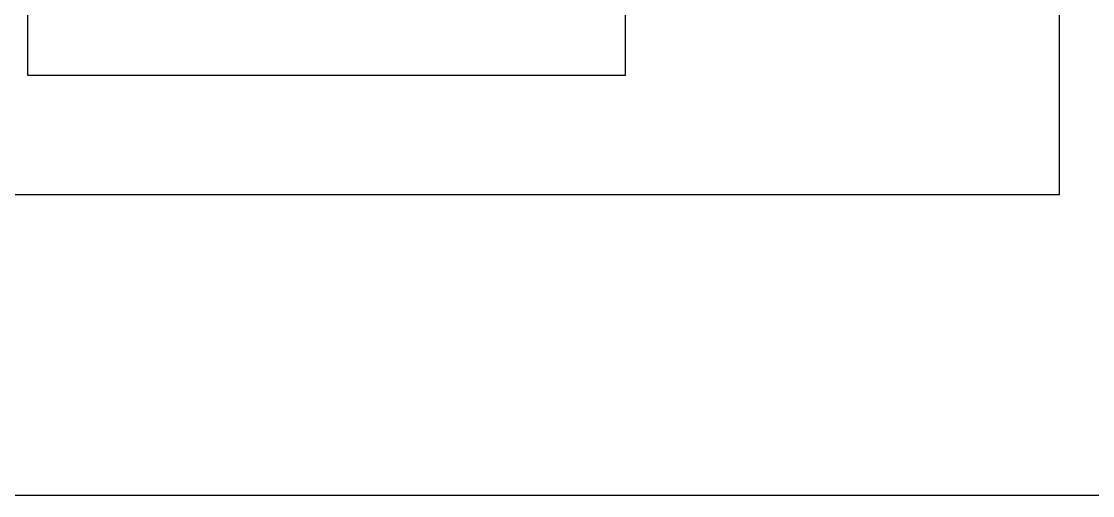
# Model space of a CAD drawing. Header units: inches. Extents: x 4 to 2210, y 3 to 2073.
# Drawn here: x 1294.2 to 1365.3, y 1835.4 to 1866.9 of the extents above; entities that cross this region are included whole.
import ezdxf

# ---------------------------------------------------------------- set-up
doc = ezdxf.new("R2010")
doc.units = ezdxf.units.IN
doc.header["$MEASUREMENT"] = 0
for name, color, linetype in [('Planon_construction', 253, 'Continuous'), ('Planon_workspace', 210, 'Continuous'), ('Planon_zone', 70, 'Continuous')]:
    doc.layers.add(name, color=color, linetype=linetype)

# ---------------------------------------------------------------- blocks, each defined once
blk = doc.blocks.new('8 person table')
at = {"layer": 'Planon_construction'}
for p, q in [((-308.6, -1253.1, 0), (-308.6, 1126.1, 0)), ((484.4, 1126.1, 0), (484.4, -1253.1, 0)), ((484.4, -1253.1, 0), (-308.6, -1253.1, 0))]:
    blk.add_line(p, q, dxfattribs=at)

msp = doc.modelspace()

# ---------------------------------------------------------------- linework, layer by layer
at = {"layer": 'Planon_workspace'}
msp.add_lwpolyline([(1266.429, 2002.713), (1363.108, 2002.713), (1363.108, 1855.359), (1266.429, 1855.359)], close=True, dxfattribs=at)
at = {"layer": 'Planon_zone'}
msp.add_lwpolyline([(1017.311, 2058.283), (1366.763, 2058.283), (1366.763, 1835.428), (1017.311, 1835.428)], close=True, dxfattribs=at)

# ---------------------------------------------------------------- block references
at = {"layer": 'Planon_construction', "xscale": 0.05, "yscale": 0.05, "zscale": 0.05}
msp.add_blockref('8 person table', (1310.061, 1925.93), dxfattribs=at)

doc.saveas('drawing.dxf')
